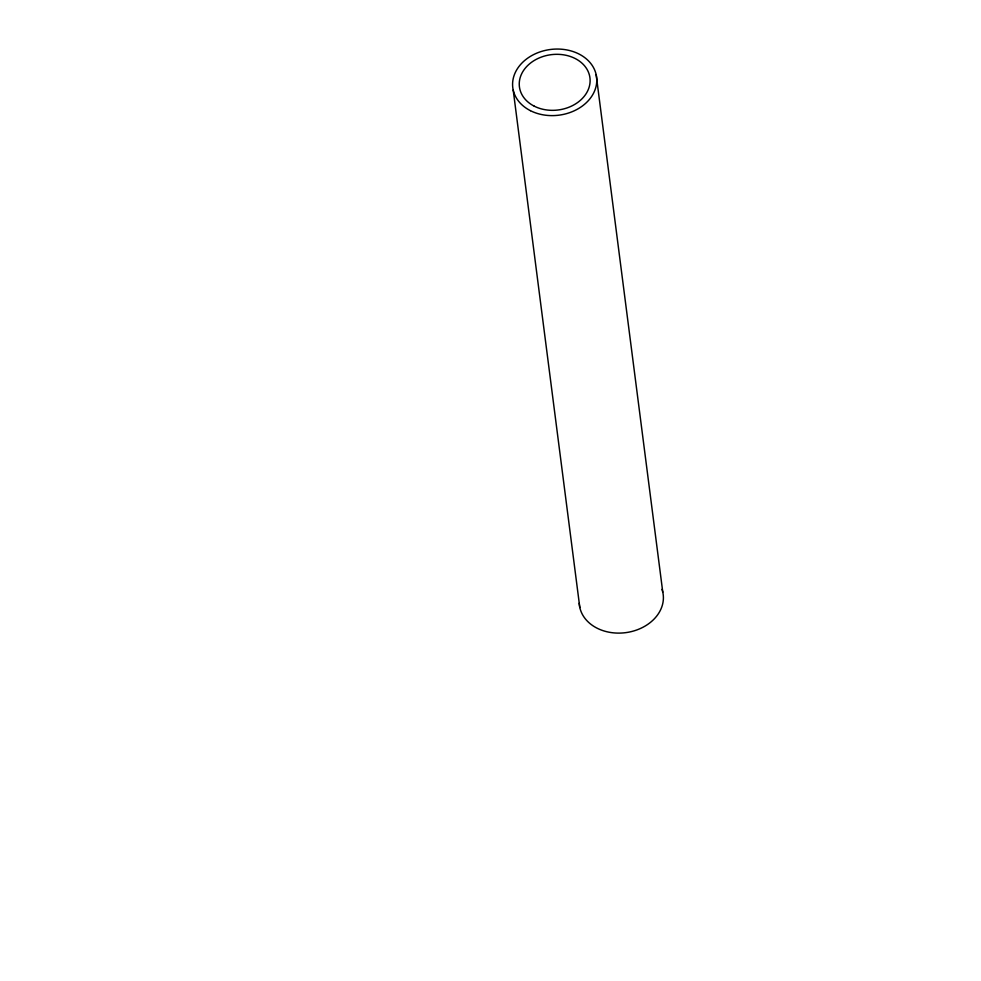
<?xml version="1.0" encoding="UTF-8"?>
<svg xmlns="http://www.w3.org/2000/svg" width="981" height="981" viewBox="0 0 981 981"><rect width="100%" height="100%" fill="white"/><g stroke="black" fill="none" stroke-linecap="round" stroke-linejoin="round"><path stroke-width="1.47" d="M596.166 74.642L662.776 592.144M513.198 90.019L579.808 607.521M662.003 589.348A42.232 33.121 -7.3 0 1 627.546 632.377A42.232 33.121 -7.3 0 1 579.231 603.229M530.414 110.669A42.232 33.121 -7.3 0 0 596.607 83.287A42.232 33.121 -7.3 0 0 537.024 53.035A42.232 33.121 -7.3 0 0 530.414 110.669M534.265 106.181A35.549 27.873 -7.3 0 0 589.973 83.127A35.549 27.873 -7.3 0 0 539.82 57.671A35.549 27.873 -7.3 0 0 534.265 106.181"/></g></svg>
